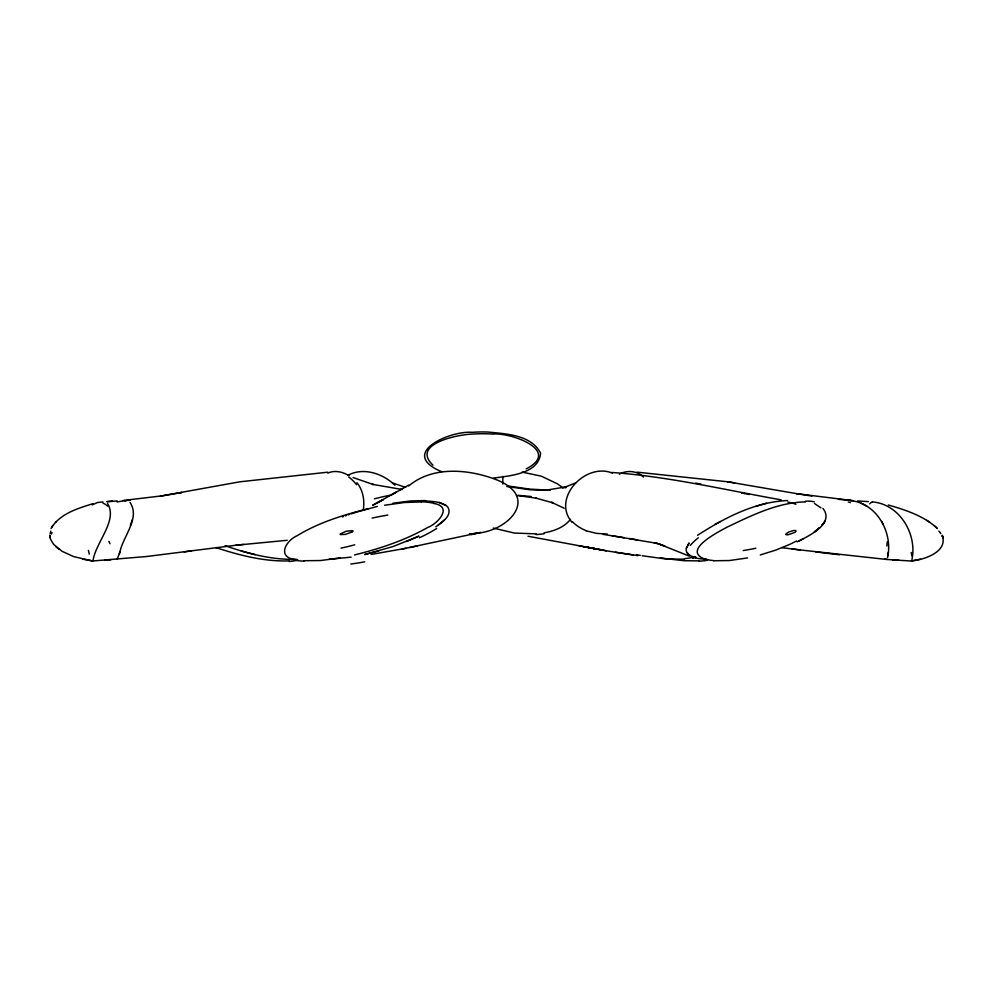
<?xml version="1.0" encoding="UTF-8"?>
<svg xmlns="http://www.w3.org/2000/svg" width="993" height="993" viewBox="0 0 993 993"><rect width="100%" height="100%" fill="white"/><g stroke="black" fill="none" stroke-linecap="round" stroke-linejoin="round"><path stroke-width="1.49" d="M887.481 557.756C893.415 532.869 876.571 502.47 849.809 500.559M888.201 552.393L888.09 553.759M887.953 554.975L887.866 555.72M363.252 510.129C364.803 500.671 363.165 490.306 356.959 482.747M911.946 559.593C917.346 534.011 899.546 504.096 872.475 501.937M51.984 532.558L51.475 534.023M686.386 548.111L689.005 543.196L686.386 548.111A5.325 4.382 -82.1 0 0 686.796 552.356M119.843 552.195C123.144 536.059 140.485 518.284 130.071 502.446M132.255 519.823L130.356 525.458M119.408 553.548L117.087 559.27M119.346 553.759L120.004 551.711M119.483 553.324L119.768 552.431M795.952 531.28L795.145 532.124M51.015 528.549C59.617 513.704 77.802 508.428 93.168 503.612M50.742 531.181L50.146 533.725M785.885 533.986L788.976 531.876L793.854 530.461M352.925 531.243L351.832 532.111M340.177 534.023L346.197 531.218L352.813 530.634M52.728 525.582L51.71 527.258M570.491 519.289C564.185 527.469 553.883 531.069 544.065 532.869M93.007 560.797C95.539 542.401 118.254 520.32 107.517 503.463M911.475 560.834C922.609 560.151 948.129 552.406 942.345 535.711L943.027 537.747L942.494 536.146M612.507 473.164C585.634 461.931 551.326 498.263 571.956 522.231M435.84 526.824C441.537 522.566 452.1 516.149 448.215 507.708A9.806 9.57 -40.5 0 0 445.77 505.313L439.254 502.433L445.783 505.3M408.731 485.962C432.216 466.065 467.504 469.019 494.824 479.11C541.917 496.624 508.106 532.682 473.587 533.427M444.591 519.811L437.851 525.434M55.496 522.244L56.216 521.573M697.57 535.277C724.48 517.862 754.965 501.875 787.548 500.546M794.524 532.546L788.082 534.78M92.126 504.928L97.537 502.52L102.9 501.912M408.781 485.08L391.242 495.01M395.375 492.578L372.847 505.226M393.439 493.72L396.406 491.969M351.745 532.161L345.266 534.395L340.338 534.582M797.106 541.855C808.116 536.369 835.175 523.733 822.899 508.379M399.844 490.033L402.736 488.457M619.371 474.182C626.906 469.9 637.258 470.719 643.402 477.074M714.985 524.403L720.397 521.536M376.421 503.327L383.261 499.64L372.735 505.201M795.815 541.334L796.448 540.999M526.216 468.87C562.038 450.474 510.241 432.203 492.9 434.09A144.419 144.419 0 0 0 472.519 434.09C458.853 434.326 410.469 443.722 432.936 465.183M347.885 475.287C362.482 467.43 380.567 472.805 392.545 483.07M795.17 541.669L793.866 542.352M793.196 542.674L791.855 543.345M798.434 541.173L803.052 538.889M791.16 543.68L789.783 544.325M327.802 473.102C334.641 469.912 342.734 471.836 348.928 475.647M575.729 482.871L563.95 487.563L566.519 486.806L546.162 490.17L530.361 489.81L506.778 486.483M789.075 544.66L775.558 550.172L760.278 554.95M117.124 501.961L124.969 500.546M406.758 541.458L418.972 536.133L393.166 546.498L364.654 554.541L378.879 550.941M342.448 516.943L343.379 516.596M345.266 515.901L346.209 515.566M695.857 557.023L692.543 558.016L695.472 557.16M348.133 514.895L349.102 514.56M351.05 513.89L353.024 513.244M755.735 506.418L766.484 503.203M354.017 512.922L356.003 512.276M357.008 511.966L377.303 506.405M296.833 559.829L297.627 559.618M368.242 508.677C343.652 514.87 318.89 522.392 297.118 535.724C285.748 540.626 276.613 557.396 295.331 559.531M402.314 548.992L480.724 532.372M354.538 554.938C379.81 548.695 404.859 540.403 427.586 527.531C437.553 523.932 453.478 506.703 433.767 503.451M706.904 559.841L707.798 559.63M471.253 534.644L477.124 533.253M920.399 559.208L911.115 561.02L886.401 559.431M409.687 547.528L417.482 545.939M747.555 557.929L729.321 560.548L713.744 560.747M405.988 548.285L371.084 554.454M180.143 492.776L181.769 492.503L160.382 496.14L239.71 481.828L327.69 472.196M384.576 505.251L404.461 502.508L421.28 501.924M340.289 557.917L320.54 560.536L303.883 560.735M393.005 503.203L410.543 500.956L425.674 500.571M351.137 557.135L329.08 559.32M162.008 495.855L122.722 500.534M50.06 537.722L49.724 535.686L50.556 539.273L53.647 544.4L62.075 551.301L73.681 556.626L92.622 560.995L146.728 556.502L236.322 545.182L287.25 540.291M191.512 550.916L184.189 551.872M235.788 545.244L243.608 544.412M493.285 478.154C509.533 475.734 538.752 474.095 540.589 453.168C531.28 434.723 506.058 433.879 487.923 432.042A141.13 138.325 2.7 0 0 472.134 432.327C449.903 430.49 397.821 453.317 441.612 471.7M469.404 533.824L470.794 533.713M536.22 533.849L514.511 533.08L493.223 528.077M684.425 559.208L665.471 558.947L642.086 555.732M111.539 501.341L112.494 501.291L106.748 501.614L117.311 500.944M104.6 560.288L110.732 559.866M699.171 560.871L684.09 560.722L665.831 558.612M289.186 560.896C264.138 561.74 239.4 555.273 215.766 547.565M296.572 559.369C272.132 559.953 247.989 553.796 225.113 545.654M794.549 530.411L795.815 530.622M787.275 534.842L786.071 534.644M607.393 534.085L596.557 533.378L586.081 530.796M550.11 490.269L529.17 489.053L507.684 485.925M805.534 501.912C777.507 502.371 751.465 515.566 726.653 527.345C717.666 532.397 680.726 550.817 705.886 559.531M868.478 501.626L857.604 500.956M706.259 559.27L702.535 558.972A67.797 56.787 -83.9 0 1 695.348 557.929M892.508 559.891L898.814 560.313M518.334 495.37L531.069 496.5M811.914 496.028L796.684 493.682L853.272 500.671M838.427 499.318L851.386 500.509M637.022 472.159L727.435 481.754L798.459 493.955M516.534 495.358L536.344 498.201M792.042 548.943L800.308 549.948L782.186 547.726M522.033 472.085L541.359 476.193L557.098 483.665A52.344 47.652 1.2 0 1 563.105 488.171M402.364 489.524L372.412 484.336L373.368 484.559L353.061 477.546M799.799 549.899L886.203 559.407L885.086 558.562M611.75 472.457C669.059 476.566 724.828 489.872 781.181 499.851M839.433 554.789L815.812 551.934M528.003 536.232L606.313 550.792L637.903 555.646M734.584 482.809L727.435 481.754M615.412 552.294L633.298 554.926M603.21 534.383L624.212 537.722M612.023 535.773L657.552 543.432L654.114 542.687L661.661 544.859L664.987 546.237L658.222 543.705L689.192 556.08M664.95 558.463L660.382 557.706M629.165 538.529L637.494 539.907M583.648 546.671L596.942 549.055L579.105 545.852M606.313 550.792L588.141 547.453L601.646 549.948M695.683 483.132L701.046 484.137M640.224 555.385L636.439 554.628M82.605 559.183L92.287 560.871M749.367 494.489L741.523 492.863L744.576 493.509M535.872 498.114L552.716 502.768L551.574 502.321L564.198 508.242M405.591 487.402L392.384 482.871M255.151 554.615L241.324 551.016M888.363 504.99C905.728 510.054 923.999 515.888 937.442 528.574M695.398 557.706L689.949 555.497L686.796 552.344L688.161 554.131M814.421 503.463L820.938 507.882M564.247 487.129L565.873 487.873M861.328 503.228L867.013 506.43M690.247 555.67L689.117 554.938A12.003 10.166 -77.9 0 1 688.149 554.156M929.746 522.268L926.73 520.357M56.092 546.932L59.046 549.315M938.881 531.069L940.483 532.956M934.214 525.607L936.771 527.904M881.672 521.573L883.286 524.428M942.171 535.264L942.841 537.114L942.605 536.456M49.687 535.239L49.948 537.089L49.861 536.431M502.843 476.379L502.843 484.025M436.684 528.475A114.605 92.597 -42.5 0 1 419.418 537.734M425.662 501.093A64.632 63.192 -48.3 0 1 439.229 502.57M374.398 498.809A239.71 211.981 14.3 0 1 390.621 495.172M364.754 561.815A247.518 206.916 -54.9 0 1 350.814 564.024M354.724 544.822A277.543 204.831 -41.6 0 1 341.046 548.124M303.908 561.194A71.148 62.584 70 0 1 295.281 560.201M372.114 518.098A272.367 213.358 5.8 0 1 387.816 515.057M421.28 501.788A67.065 65.948 -80.7 0 1 433.817 503.265M125.044 501.204A62.844 22.268 86.7 0 1 130.009 500.41M110.037 543.705A69.659 3.264 66.2 0 1 108.858 541.371M88.389 550.345A68.579 3.5 71.8 0 1 89.283 554.131M103.036 503.153A65.799 21.784 80.1 0 1 107.604 506.157M348.779 477.087A78.099 35.14 86.2 0 1 356.524 484.671M296.981 560.275A66.022 52.815 60.3 0 1 289.323 561.479M393.302 483.839A45.082 17.353 54 0 1 394.941 485.205M692.481 557.383A64.011 55.757 -64.7 0 1 684.438 558.649M706.954 560.325A65.041 57.582 -74.9 0 1 699.171 561.169M544.152 533.725A88.34 82.543 -73 0 1 536.22 534.557M940.508 533.179A13.679 2.631 80.1 0 1 940.756 533.613M848.245 502.036A56.936 19.177 69 0 1 850.38 502.694M887.258 541.905A64.93 3.389 -88 0 1 886.848 546.051M911.822 555.857A66.705 3.624 86.8 0 1 911.251 552.505M869.731 503.861A59.878 19.575 75.5 0 1 872.437 501.8M787.883 502.16A61.901 36.803 65.9 0 1 795.852 504.283M690.321 545.368A49.513 33.712 -68.7 0 1 698.302 537.809M755.859 548.235A263.815 178.082 29.6 0 1 743.223 550.544M713.756 560.611A70.143 58.736 86.7 0 1 705.936 559.282M805.397 501.266A64.483 40.713 73.5 0 1 814.297 501.788M586.131 530.647A62.733 49.017 -74.7 0 1 572.316 521.697M825.133 520.94L823.371 523.671L825.133 520.94M821.906 525.396L823.731 523.162L821.906 525.396M819.721 527.631L814.459 531.9L819.721 527.631"/></g></svg>
